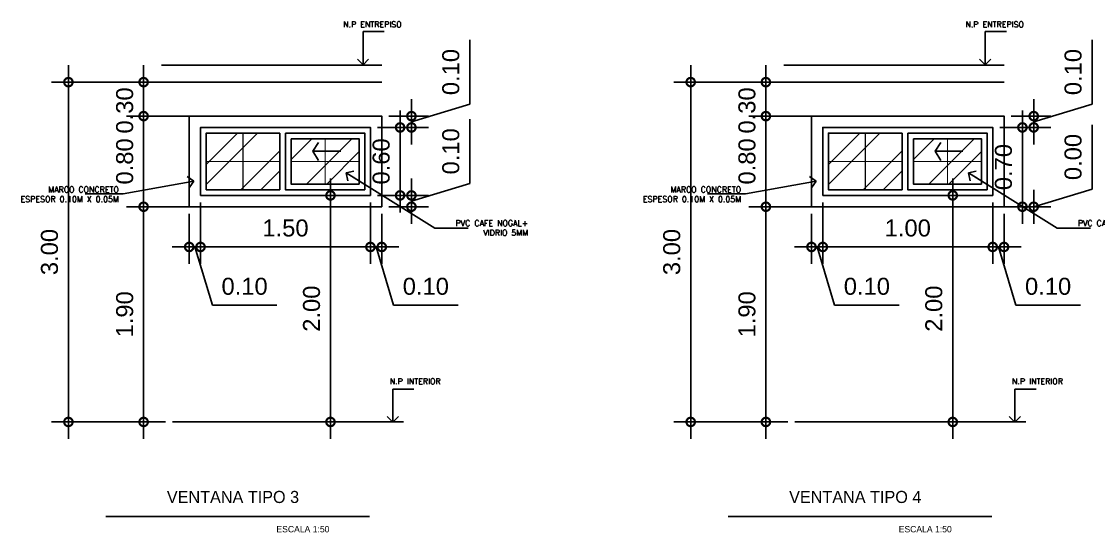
# Model space of a CAD drawing. Header units: inches. Extents: x -370 to 18, y -197 to 199.
# Drawn here: x -218.59 to -209.08, y 40.51 to 45.02 of the extents above; entities that cross this region are included whole.
import ezdxf

# ---------------------------------------------------------------- set-up
doc = ezdxf.new("R2010")
doc.units = ezdxf.units.IN
doc.header["$MEASUREMENT"] = 0
doc.header["$PDMODE"] = 34
doc.header["$PDSIZE"] = 0.2
doc.linetypes.add('DASHED2', pattern=[0.375, 0.25, -0.125])
doc.layers.add('CAJETIN', color=5, linetype='DASHED2')
doc.layers.add('ventanas', color=1, linetype='Continuous')
doc.styles.add('ARIAL', font='arial.ttf', dxfattribs={"height": 0.14})
doc.styles.add('ML', font='ARIALN.TTF')
doc.styles.add('NT_25', font='romans.shx', dxfattribs={"height": 0.0509})
doc.styles.get("Standard").update_dxf_attribs({"font": 'arial.ttf'})
doc.dimstyles.new('DD_20 G', dxfattribs={"dimtxt": 0.08, "dimasz": 0.1, "dimexe": 0.08, "dimexo": 0.04, "dimgap": 0.02, "dimtad": 1, "dimzin": 0, "dimdsep": 46, "dimtxsty": 'ML', "dimblk": 'DOTSMALL', "dimcen": 0.09, "dimdle": 0.08, "dimclrd": 1, "dimclre": 1, "dimclrt": 2, "dimadec": 0, "dimazin": 0, "dimtfac": 1, "dimtofl": 0, "dimtmove": 2, "dimatfit": 3, "dimldrblk": 'OPEN90', "dimfxl": 1, "dimtolj": 1, "dimtzin": 0, "dimarcsym": 0})
doc.dimstyles.new('E100', dxfattribs={"dimtxt": 0.15, "dimasz": 0.15, "dimexe": 0.15, "dimexo": 0.0625, "dimgap": 0.09, "dimtad": 1, "dimzin": 0, "dimdsep": 46, "dimtxsty": 'Standard', "dimblk": 'DOTSMALL', "dimcen": 0.09, "dimdle": 0.15, "dimclrd": 1, "dimclre": 1, "dimclrt": 2, "dimazin": 0, "dimtfac": 1, "dimtofl": 0, "dimtmove": 1, "dimatfit": 1, "dimldrblk": 'OPEN90', "dimfxl": 1, "dimtolj": 1, "dimtzin": 0, "dimarcsym": 0})
pattern_1 = [(45, (-5.83057, -2.32377), (-0.26516504, 0.26516504), []), (45, (-5.6538, -2.32377), (-0.26516504, 0.26516504), [])]
pattern_2 = [(45, (-0.33704, -2.32377), (-0.26516504, 0.26516504), []), (45, (-0.16026, -2.32377), (-0.26516504, 0.26516504), [])]

# ---------------------------------------------------------------- blocks, each defined once
blk = doc.blocks.new('_DotSmall')
at = {"color": 0, "linetype": 'ByBlock', "const_width": 0.5}
blk.add_lwpolyline([(-0.0625, 0, 1), (0.0625, 0, 1)], format="xyb", close=True, dxfattribs=at)
blk = doc.blocks.new('_Open90')
at = {"color": 0, "linetype": 'ByBlock', "lineweight": -2}
for p, q in [((0, 0), (-1, 0)), ((-0.5, 0.5), (0, 0)), ((0, 0), (-0.5, -0.5))]:
    blk.add_line(p, q, dxfattribs=at)
blk = doc.blocks.new('*D442')
at = {"color": 1, "lineweight": -2, "transparency": 16777216}
for p, q in [((-217.5087, 41.337), (-217.5087, 43.537)), ((-217.0687, 43.387), (-217.6587, 43.387)), ((-217.3147, 41.487), (-217.6587, 41.487))]:
    blk.add_line(p, q, dxfattribs=at)
at = {"layer": 'DEFPOINTS', "color": 0, "transparency": 16777216}
for p in [(-217.5087, 43.387), (-217.0062, 43.387), (-217.2522, 41.487)]:
    blk.add_point(p, dxfattribs=at)
at = {"color": 1, "lineweight": -2, "transparency": 16777216, "xscale": 0.15, "yscale": 0.15, "zscale": 0.15}
for p, rotation in [((-217.5087, 43.387), 90), ((-217.5087, 41.487), 270)]:
    blk.add_blockref('_DotSmall', p, dxfattribs=dict(at, rotation=rotation))
at = {"color": 2, "transparency": 16777216, "insert": (-217.6752, 42.437), "char_height": 0.15, "attachment_point": 5, "rotation": 90}
blk.add_mtext('\\A1;1.90', dxfattribs=at)
blk = doc.blocks.new('*D443')
at = {"color": 1, "lineweight": -2, "transparency": 16777216}
for p, q in [((-217.5087, 43.237), (-217.5087, 44.337)), ((-217.0687, 44.187), (-217.6587, 44.187)), ((-217.0687, 43.387), (-217.6587, 43.387))]:
    blk.add_line(p, q, dxfattribs=at)
at = {"layer": 'DEFPOINTS', "color": 0, "transparency": 16777216}
for p in [(-217.5087, 44.187), (-217.0062, 44.187), (-217.0062, 43.387)]:
    blk.add_point(p, dxfattribs=at)
at = {"color": 1, "lineweight": -2, "transparency": 16777216, "xscale": 0.15, "yscale": 0.15, "zscale": 0.15}
for p, rotation in [((-217.5087, 44.187), 90), ((-217.5087, 43.387), 270)]:
    blk.add_blockref('_DotSmall', p, dxfattribs=dict(at, rotation=rotation))
at = {"color": 2, "transparency": 16777216, "insert": (-217.6752, 43.787), "char_height": 0.15, "attachment_point": 5, "rotation": 90}
blk.add_mtext('\\A1;0.80', dxfattribs=at)
blk = doc.blocks.new('*D444')
at = {"color": 1, "lineweight": -2, "transparency": 16777216}
for p, q in [((-217.5087, 44.037), (-217.5087, 44.637)), ((-217.1687, 44.487), (-217.6587, 44.487)), ((-217.0687, 44.187), (-217.6587, 44.187))]:
    blk.add_line(p, q, dxfattribs=at)
at = {"layer": 'DEFPOINTS', "color": 0, "transparency": 16777216}
for p in [(-217.5087, 44.487), (-217.1062, 44.487), (-217.0062, 44.187)]:
    blk.add_point(p, dxfattribs=at)
at = {"color": 1, "lineweight": -2, "transparency": 16777216, "xscale": 0.15, "yscale": 0.15, "zscale": 0.15}
for p, rotation in [((-217.5087, 44.487), 90), ((-217.5087, 44.187), 270)]:
    blk.add_blockref('_DotSmall', p, dxfattribs=dict(at, rotation=rotation))
at = {"color": 2, "transparency": 16777216, "insert": (-217.6753, 44.237), "char_height": 0.15, "attachment_point": 5, "rotation": 90}
blk.add_mtext('\\A1;0.30', dxfattribs=at)
blk = doc.blocks.new('*D445')
at = {"color": 1, "lineweight": -2, "transparency": 16777216}
for p, q in [((-218.1726, 41.337), (-218.1726, 44.637)), ((-217.3147, 44.487), (-218.3226, 44.487)), ((-217.3147, 41.487), (-218.3226, 41.487))]:
    blk.add_line(p, q, dxfattribs=at)
at = {"layer": 'DEFPOINTS', "color": 0, "transparency": 16777216}
for p in [(-218.1726, 44.487), (-217.2522, 44.487), (-217.2522, 41.487)]:
    blk.add_point(p, dxfattribs=at)
at = {"color": 1, "lineweight": -2, "transparency": 16777216, "xscale": 0.15, "yscale": 0.15, "zscale": 0.15}
for p, rotation in [((-218.1726, 44.487), 90), ((-218.1726, 41.487), 270)]:
    blk.add_blockref('_DotSmall', p, dxfattribs=dict(at, rotation=rotation))
at = {"color": 2, "transparency": 16777216, "insert": (-218.3392, 42.987), "char_height": 0.15, "attachment_point": 5, "rotation": 90}
blk.add_mtext('\\A1;3.00', dxfattribs=at)
blk = doc.blocks.new('*D446')
at = {"color": 1, "lineweight": -2, "transparency": 16777216}
for p, q in [((-217.0062, 43.4245), (-217.0062, 42.8819)), ((-215.5062, 43.4245), (-215.5062, 42.8819)), ((-217.1562, 43.0319), (-215.3562, 43.0319))]:
    blk.add_line(p, q, dxfattribs=at)
at = {"layer": 'DEFPOINTS', "color": 0, "transparency": 16777216}
for p in [(-217.0062, 43.487), (-215.5062, 43.487), (-215.5062, 43.0319)]:
    blk.add_point(p, dxfattribs=at)
at = {"color": 1, "lineweight": -2, "transparency": 16777216, "xscale": 0.15, "yscale": 0.15, "zscale": 0.15, "rotation": 180}
blk.add_blockref('_DotSmall', (-217.0062, 43.0319), dxfattribs=at)
at = {"color": 1, "lineweight": -2, "transparency": 16777216, "xscale": 0.15, "yscale": 0.15, "zscale": 0.15}
blk.add_blockref('_DotSmall', (-215.5062, 43.0319), dxfattribs=at)
at = {"color": 2, "transparency": 16777216, "insert": (-216.2562, 43.1985), "char_height": 0.15, "attachment_point": 5}
blk.add_mtext('\\A1;1.50', dxfattribs=at)
blk = doc.blocks.new('*D447')
at = {"color": 1, "lineweight": -2, "transparency": 16777216}
for p, q in [((-215.5062, 43.4245), (-215.5062, 42.8819)), ((-215.4062, 43.3245), (-215.4062, 42.8819)), ((-215.5062, 43.0319), (-215.6562, 43.0319)), ((-215.5062, 43.0319), (-215.4062, 43.0319)), ((-215.4562, 43.0319), (-215.3017, 42.5171)), ((-215.4062, 43.0319), (-215.2562, 43.0319)), ((-215.3017, 42.5171), (-214.7326, 42.5171))]:
    blk.add_line(p, q, dxfattribs=at)
at = {"layer": 'DEFPOINTS', "color": 0, "transparency": 16777216}
for p in [(-215.5062, 43.487), (-215.4062, 43.387), (-215.4062, 43.0319)]:
    blk.add_point(p, dxfattribs=at)
at = {"color": 1, "lineweight": -2, "transparency": 16777216, "xscale": 0.15, "yscale": 0.15, "zscale": 0.15}
blk.add_blockref('_DotSmall', (-215.5062, 43.0319), dxfattribs=at)
at = {"color": 1, "lineweight": -2, "transparency": 16777216, "xscale": 0.15, "yscale": 0.15, "zscale": 0.15, "rotation": 180}
blk.add_blockref('_DotSmall', (-215.4062, 43.0319), dxfattribs=at)
at = {"color": 2, "transparency": 16777216, "insert": (-215.0172, 42.6837), "char_height": 0.15, "attachment_point": 5}
blk.add_mtext('\\A1;0.10', dxfattribs=at)
blk = doc.blocks.new('*D448')
at = {"color": 1, "lineweight": -2, "transparency": 16777216}
for p, q in [((-217.0062, 43.4245), (-217.0062, 42.8819)), ((-217.1062, 43.3245), (-217.1062, 42.8819)), ((-217.1062, 43.0319), (-217.2562, 43.0319)), ((-217.0062, 43.0319), (-217.1062, 43.0319)), ((-217.0562, 43.0319), (-216.9017, 42.5171)), ((-217.0062, 43.0319), (-216.8562, 43.0319)), ((-216.9017, 42.5171), (-216.3326, 42.5171))]:
    blk.add_line(p, q, dxfattribs=at)
at = {"layer": 'DEFPOINTS', "color": 0, "transparency": 16777216}
for p in [(-217.0062, 43.487), (-217.1062, 43.387), (-217.1062, 43.0319)]:
    blk.add_point(p, dxfattribs=at)
at = {"color": 1, "lineweight": -2, "transparency": 16777216, "xscale": 0.15, "yscale": 0.15, "zscale": 0.15}
blk.add_blockref('_DotSmall', (-217.1062, 43.0319), dxfattribs=at)
at = {"color": 1, "lineweight": -2, "transparency": 16777216, "xscale": 0.15, "yscale": 0.15, "zscale": 0.15, "rotation": 180}
blk.add_blockref('_DotSmall', (-217.0062, 43.0319), dxfattribs=at)
at = {"color": 2, "transparency": 16777216, "insert": (-216.6172, 42.6837), "char_height": 0.15, "attachment_point": 5}
blk.add_mtext('\\A1;0.10', dxfattribs=at)
blk = doc.blocks.new('*D449')
at = {"color": 1, "lineweight": -2, "transparency": 16777216}
for p, q in [((-214.6295, 43.5914), (-214.6295, 44.1605)), ((-215.1443, 43.487), (-215.1443, 43.637)), ((-215.1443, 43.437), (-214.6295, 43.5914)), ((-215.4437, 43.487), (-214.9943, 43.487)), ((-215.1443, 43.387), (-215.1443, 43.487)), ((-215.3437, 43.387), (-214.9943, 43.387)), ((-215.1443, 43.387), (-215.1443, 43.237))]:
    blk.add_line(p, q, dxfattribs=at)
at = {"layer": 'DEFPOINTS', "color": 0, "transparency": 16777216}
for p in [(-215.5062, 43.487), (-215.1443, 43.487), (-215.4062, 43.387)]:
    blk.add_point(p, dxfattribs=at)
at = {"color": 1, "lineweight": -2, "transparency": 16777216, "xscale": 0.15, "yscale": 0.15, "zscale": 0.15}
for p, rotation in [((-215.1443, 43.487), 270), ((-215.1443, 43.387), 90)]:
    blk.add_blockref('_DotSmall', p, dxfattribs=dict(at, rotation=rotation))
at = {"color": 2, "transparency": 16777216, "insert": (-214.7961, 43.8759), "char_height": 0.15, "attachment_point": 5, "rotation": 90}
blk.add_mtext('\\A1;0.10', dxfattribs=at)
blk = doc.blocks.new('*D450')
at = {"color": 1, "lineweight": -2, "transparency": 16777216}
for p, q in [((-215.2443, 43.337), (-215.2443, 44.237)), ((-215.4437, 44.087), (-215.0943, 44.087)), ((-215.4437, 43.487), (-215.0943, 43.487))]:
    blk.add_line(p, q, dxfattribs=at)
at = {"layer": 'DEFPOINTS', "color": 0, "transparency": 16777216}
for p in [(-215.5062, 44.087), (-215.2443, 44.087), (-215.5062, 43.487)]:
    blk.add_point(p, dxfattribs=at)
at = {"color": 1, "lineweight": -2, "transparency": 16777216, "xscale": 0.15, "yscale": 0.15, "zscale": 0.15}
for p, rotation in [((-215.2443, 44.087), 90), ((-215.2443, 43.487), 270)]:
    blk.add_blockref('_DotSmall', p, dxfattribs=dict(at, rotation=rotation))
at = {"color": 2, "transparency": 16777216, "insert": (-215.4109, 43.787), "char_height": 0.15, "attachment_point": 5, "rotation": 90}
blk.add_mtext('\\A1;0.60', dxfattribs=at)
blk = doc.blocks.new('*D451')
at = {"color": 1, "lineweight": -2, "transparency": 16777216}
for p, q in [((-214.6295, 44.2914), (-214.6295, 44.8605)), ((-215.1443, 44.187), (-215.1443, 44.337)), ((-215.1443, 44.137), (-214.6295, 44.2914)), ((-215.3437, 44.187), (-214.9943, 44.187)), ((-215.1443, 44.087), (-215.1443, 44.187)), ((-215.4437, 44.087), (-214.9943, 44.087)), ((-215.1443, 44.087), (-215.1443, 43.937))]:
    blk.add_line(p, q, dxfattribs=at)
at = {"layer": 'DEFPOINTS', "color": 0, "transparency": 16777216}
for p in [(-215.4062, 44.187), (-215.1443, 44.187), (-215.5062, 44.087)]:
    blk.add_point(p, dxfattribs=at)
at = {"color": 1, "lineweight": -2, "transparency": 16777216, "xscale": 0.15, "yscale": 0.15, "zscale": 0.15}
for p, rotation in [((-215.1443, 44.187), 270), ((-215.1443, 44.087), 90)]:
    blk.add_blockref('_DotSmall', p, dxfattribs=dict(at, rotation=rotation))
at = {"color": 2, "transparency": 16777216, "insert": (-214.7961, 44.5759), "char_height": 0.15, "attachment_point": 5, "rotation": 90}
blk.add_mtext('\\A1;0.10', dxfattribs=at)
blk = doc.blocks.new('*D452')
at = {"color": 1, "lineweight": -2, "transparency": 16777216}
for p, q in [((-215.859, 43.637), (-215.859, 41.337)), ((-215.8437, 43.487), (-215.709, 43.487)), ((-215.8437, 41.487), (-215.709, 41.487))]:
    blk.add_line(p, q, dxfattribs=at)
at = {"layer": 'DEFPOINTS', "color": 0, "transparency": 16777216}
for p in [(-215.9062, 43.487), (-215.9062, 41.487), (-215.859, 41.487)]:
    blk.add_point(p, dxfattribs=at)
at = {"color": 1, "lineweight": -2, "transparency": 16777216, "xscale": 0.15, "yscale": 0.15, "zscale": 0.15}
for p, rotation in [((-215.859, 43.487), 90), ((-215.859, 41.487), 270)]:
    blk.add_blockref('_DotSmall', p, dxfattribs=dict(at, rotation=rotation))
at = {"color": 2, "transparency": 16777216, "insert": (-216.0256, 42.487), "char_height": 0.15, "attachment_point": 5, "rotation": 90}
blk.add_mtext('\\A1;2.00', dxfattribs=at)
blk = doc.blocks.new('*D462')
at = {"color": 1, "lineweight": -2, "transparency": 16777216}
for p, q in [((-212.0151, 41.337), (-212.0151, 43.537)), ((-211.5751, 43.387), (-212.1651, 43.387)), ((-211.8211, 41.487), (-212.1651, 41.487))]:
    blk.add_line(p, q, dxfattribs=at)
at = {"layer": 'DEFPOINTS', "color": 0, "transparency": 16777216}
for p in [(-212.0151, 43.387), (-211.5126, 43.387), (-211.7586, 41.487)]:
    blk.add_point(p, dxfattribs=at)
at = {"color": 1, "lineweight": -2, "transparency": 16777216, "xscale": 0.15, "yscale": 0.15, "zscale": 0.15}
for p, rotation in [((-212.0151, 43.387), 90), ((-212.0151, 41.487), 270)]:
    blk.add_blockref('_DotSmall', p, dxfattribs=dict(at, rotation=rotation))
at = {"color": 2, "transparency": 16777216, "insert": (-212.1817, 42.437), "char_height": 0.15, "attachment_point": 5, "rotation": 90}
blk.add_mtext('\\A1;1.90', dxfattribs=at)
blk = doc.blocks.new('*D453')
at = {"color": 1, "lineweight": -2, "transparency": 16777216}
for p, q in [((-212.0151, 43.237), (-212.0151, 44.337)), ((-211.5751, 44.187), (-212.1651, 44.187)), ((-211.5751, 43.387), (-212.1651, 43.387))]:
    blk.add_line(p, q, dxfattribs=at)
at = {"layer": 'DEFPOINTS', "color": 0, "transparency": 16777216}
for p in [(-212.0151, 44.187), (-211.5126, 44.187), (-211.5126, 43.387)]:
    blk.add_point(p, dxfattribs=at)
at = {"color": 1, "lineweight": -2, "transparency": 16777216, "xscale": 0.15, "yscale": 0.15, "zscale": 0.15}
for p, rotation in [((-212.0151, 44.187), 90), ((-212.0151, 43.387), 270)]:
    blk.add_blockref('_DotSmall', p, dxfattribs=dict(at, rotation=rotation))
at = {"color": 2, "transparency": 16777216, "insert": (-212.1817, 43.787), "char_height": 0.15, "attachment_point": 5, "rotation": 90}
blk.add_mtext('\\A1;0.80', dxfattribs=at)
blk = doc.blocks.new('*D454')
at = {"color": 1, "lineweight": -2, "transparency": 16777216}
for p, q in [((-212.0151, 44.037), (-212.0151, 44.637)), ((-211.6751, 44.487), (-212.1651, 44.487)), ((-211.5751, 44.187), (-212.1651, 44.187))]:
    blk.add_line(p, q, dxfattribs=at)
at = {"layer": 'DEFPOINTS', "color": 0, "transparency": 16777216}
for p in [(-212.0151, 44.487), (-211.6126, 44.487), (-211.5126, 44.187)]:
    blk.add_point(p, dxfattribs=at)
at = {"color": 1, "lineweight": -2, "transparency": 16777216, "xscale": 0.15, "yscale": 0.15, "zscale": 0.15}
for p, rotation in [((-212.0151, 44.487), 90), ((-212.0151, 44.187), 270)]:
    blk.add_blockref('_DotSmall', p, dxfattribs=dict(at, rotation=rotation))
at = {"color": 2, "transparency": 16777216, "insert": (-212.1818, 44.237), "char_height": 0.15, "attachment_point": 5, "rotation": 90}
blk.add_mtext('\\A1;0.30', dxfattribs=at)
blk = doc.blocks.new('*D455')
at = {"color": 1, "lineweight": -2, "transparency": 16777216}
for p, q in [((-212.679, 41.337), (-212.679, 44.637)), ((-211.8211, 44.487), (-212.829, 44.487)), ((-211.8211, 41.487), (-212.829, 41.487))]:
    blk.add_line(p, q, dxfattribs=at)
at = {"layer": 'DEFPOINTS', "color": 0, "transparency": 16777216}
for p in [(-212.679, 44.487), (-211.7586, 44.487), (-211.7586, 41.487)]:
    blk.add_point(p, dxfattribs=at)
at = {"color": 1, "lineweight": -2, "transparency": 16777216, "xscale": 0.15, "yscale": 0.15, "zscale": 0.15}
for p, rotation in [((-212.679, 44.487), 90), ((-212.679, 41.487), 270)]:
    blk.add_blockref('_DotSmall', p, dxfattribs=dict(at, rotation=rotation))
at = {"color": 2, "transparency": 16777216, "insert": (-212.8457, 42.987), "char_height": 0.15, "attachment_point": 5, "rotation": 90}
blk.add_mtext('\\A1;3.00', dxfattribs=at)
blk = doc.blocks.new('*D456')
at = {"color": 1, "lineweight": -2, "transparency": 16777216}
for p, q in [((-211.5126, 43.4245), (-211.5126, 42.8819)), ((-210.0126, 43.4245), (-210.0126, 42.8819)), ((-211.6626, 43.0319), (-209.8626, 43.0319))]:
    blk.add_line(p, q, dxfattribs=at)
at = {"layer": 'DEFPOINTS', "color": 0, "transparency": 16777216}
for p in [(-211.5126, 43.487), (-210.0126, 43.487), (-210.0126, 43.0319)]:
    blk.add_point(p, dxfattribs=at)
at = {"color": 1, "lineweight": -2, "transparency": 16777216, "xscale": 0.15, "yscale": 0.15, "zscale": 0.15, "rotation": 180}
blk.add_blockref('_DotSmall', (-211.5126, 43.0319), dxfattribs=at)
at = {"color": 1, "lineweight": -2, "transparency": 16777216, "xscale": 0.15, "yscale": 0.15, "zscale": 0.15}
blk.add_blockref('_DotSmall', (-210.0126, 43.0319), dxfattribs=at)
at = {"color": 2, "transparency": 16777216, "insert": (-210.7626, 43.1985), "char_height": 0.15, "attachment_point": 5}
blk.add_mtext('\\A1;1.00', dxfattribs=at)
blk = doc.blocks.new('*D457')
at = {"color": 1, "lineweight": -2, "transparency": 16777216}
for p, q in [((-210.0126, 43.4245), (-210.0126, 42.8819)), ((-209.9126, 43.3245), (-209.9126, 42.8819)), ((-210.0126, 43.0319), (-210.1626, 43.0319)), ((-210.0126, 43.0319), (-209.9126, 43.0319)), ((-209.9626, 43.0319), (-209.8082, 42.5171)), ((-209.9126, 43.0319), (-209.7626, 43.0319)), ((-209.8082, 42.5171), (-209.2391, 42.5171))]:
    blk.add_line(p, q, dxfattribs=at)
at = {"layer": 'DEFPOINTS', "color": 0, "transparency": 16777216}
for p in [(-210.0126, 43.487), (-209.9126, 43.387), (-209.9126, 43.0319)]:
    blk.add_point(p, dxfattribs=at)
at = {"color": 1, "lineweight": -2, "transparency": 16777216, "xscale": 0.15, "yscale": 0.15, "zscale": 0.15}
blk.add_blockref('_DotSmall', (-210.0126, 43.0319), dxfattribs=at)
at = {"color": 1, "lineweight": -2, "transparency": 16777216, "xscale": 0.15, "yscale": 0.15, "zscale": 0.15, "rotation": 180}
blk.add_blockref('_DotSmall', (-209.9126, 43.0319), dxfattribs=at)
at = {"color": 2, "transparency": 16777216, "insert": (-209.5236, 42.6837), "char_height": 0.15, "attachment_point": 5}
blk.add_mtext('\\A1;0.10', dxfattribs=at)
blk = doc.blocks.new('*D458')
at = {"color": 1, "lineweight": -2, "transparency": 16777216}
for p, q in [((-211.5126, 43.4245), (-211.5126, 42.8819)), ((-211.6126, 43.3245), (-211.6126, 42.8819)), ((-211.6126, 43.0319), (-211.7626, 43.0319)), ((-211.5126, 43.0319), (-211.6126, 43.0319)), ((-211.5626, 43.0319), (-211.4082, 42.5171)), ((-211.5126, 43.0319), (-211.3626, 43.0319)), ((-211.4082, 42.5171), (-210.8391, 42.5171))]:
    blk.add_line(p, q, dxfattribs=at)
at = {"layer": 'DEFPOINTS', "color": 0, "transparency": 16777216}
for p in [(-211.5126, 43.487), (-211.6126, 43.387), (-211.6126, 43.0319)]:
    blk.add_point(p, dxfattribs=at)
at = {"color": 1, "lineweight": -2, "transparency": 16777216, "xscale": 0.15, "yscale": 0.15, "zscale": 0.15}
blk.add_blockref('_DotSmall', (-211.6126, 43.0319), dxfattribs=at)
at = {"color": 1, "lineweight": -2, "transparency": 16777216, "xscale": 0.15, "yscale": 0.15, "zscale": 0.15, "rotation": 180}
blk.add_blockref('_DotSmall', (-211.5126, 43.0319), dxfattribs=at)
at = {"color": 2, "transparency": 16777216, "insert": (-211.1236, 42.6837), "char_height": 0.15, "attachment_point": 5}
blk.add_mtext('\\A1;0.10', dxfattribs=at)
blk = doc.blocks.new('*D459')
at = {"color": 1, "lineweight": -2, "transparency": 16777216}
for p, q in [((-209.136, 43.5414), (-209.136, 44.1105)), ((-209.6507, 43.387), (-209.136, 43.5414)), ((-209.6507, 43.387), (-209.6507, 43.537)), ((-209.9501, 43.387), (-209.5007, 43.387)), ((-209.8501, 43.387), (-209.5007, 43.387)), ((-209.6507, 43.387), (-209.6507, 43.237))]:
    blk.add_line(p, q, dxfattribs=at)
at = {"layer": 'DEFPOINTS', "color": 0, "transparency": 16777216}
for p in [(-210.0126, 43.387), (-209.9126, 43.387), (-209.6507, 43.387)]:
    blk.add_point(p, dxfattribs=at)
at = {"color": 1, "lineweight": -2, "transparency": 16777216, "xscale": 0.15, "yscale": 0.15, "zscale": 0.15}
for rotation in [90, 270]:
    blk.add_blockref('_DotSmall', (-209.6507, 43.387), dxfattribs=dict(at, rotation=rotation))
at = {"color": 2, "transparency": 16777216, "insert": (-209.3026, 43.8259), "char_height": 0.15, "attachment_point": 5, "rotation": 90}
blk.add_mtext('\\A1;0.00', dxfattribs=at)
blk = doc.blocks.new('*D460')
at = {"color": 1, "lineweight": -2, "transparency": 16777216}
for p, q in [((-209.7507, 43.237), (-209.7507, 44.237)), ((-209.9501, 44.087), (-209.6007, 44.087)), ((-209.9501, 43.387), (-209.6007, 43.387))]:
    blk.add_line(p, q, dxfattribs=at)
at = {"layer": 'DEFPOINTS', "color": 0, "transparency": 16777216}
for p in [(-210.0126, 44.087), (-209.7507, 44.087), (-210.0126, 43.387)]:
    blk.add_point(p, dxfattribs=at)
at = {"color": 1, "lineweight": -2, "transparency": 16777216, "xscale": 0.15, "yscale": 0.15, "zscale": 0.15}
for p, rotation in [((-209.7507, 44.087), 90), ((-209.7507, 43.387), 270)]:
    blk.add_blockref('_DotSmall', p, dxfattribs=dict(at, rotation=rotation))
at = {"color": 2, "transparency": 16777216, "insert": (-209.9173, 43.737), "char_height": 0.15, "attachment_point": 5, "rotation": 90}
blk.add_mtext('\\A1;0.70', dxfattribs=at)
blk = doc.blocks.new('*D461')
at = {"color": 1, "lineweight": -2, "transparency": 16777216}
for p, q in [((-209.136, 44.2914), (-209.136, 44.8605)), ((-209.6507, 44.187), (-209.6507, 44.337)), ((-209.6507, 44.137), (-209.136, 44.2914)), ((-209.8501, 44.187), (-209.5007, 44.187)), ((-209.6507, 44.087), (-209.6507, 44.187)), ((-209.9501, 44.087), (-209.5007, 44.087)), ((-209.6507, 44.087), (-209.6507, 43.937))]:
    blk.add_line(p, q, dxfattribs=at)
at = {"layer": 'DEFPOINTS', "color": 0, "transparency": 16777216}
for p in [(-209.9126, 44.187), (-209.6507, 44.187), (-210.0126, 44.087)]:
    blk.add_point(p, dxfattribs=at)
at = {"color": 1, "lineweight": -2, "transparency": 16777216, "xscale": 0.15, "yscale": 0.15, "zscale": 0.15}
for p, rotation in [((-209.6507, 44.187), 270), ((-209.6507, 44.087), 90)]:
    blk.add_blockref('_DotSmall', p, dxfattribs=dict(at, rotation=rotation))
at = {"color": 2, "transparency": 16777216, "insert": (-209.3026, 44.5759), "char_height": 0.15, "attachment_point": 5, "rotation": 90}
blk.add_mtext('\\A1;0.10', dxfattribs=at)
blk = doc.blocks.new('*D463')
at = {"color": 1, "lineweight": -2, "transparency": 16777216}
for p, q in [((-210.3655, 43.637), (-210.3655, 41.337)), ((-210.3501, 43.487), (-210.2155, 43.487)), ((-210.3501, 41.487), (-210.2155, 41.487))]:
    blk.add_line(p, q, dxfattribs=at)
at = {"layer": 'DEFPOINTS', "color": 0, "transparency": 16777216}
for p in [(-210.4126, 43.487), (-210.4126, 41.487), (-210.3655, 41.487)]:
    blk.add_point(p, dxfattribs=at)
at = {"color": 1, "lineweight": -2, "transparency": 16777216, "xscale": 0.15, "yscale": 0.15, "zscale": 0.15}
for p, rotation in [((-210.3655, 43.487), 90), ((-210.3655, 41.487), 270)]:
    blk.add_blockref('_DotSmall', p, dxfattribs=dict(at, rotation=rotation))
at = {"color": 2, "transparency": 16777216, "insert": (-210.5321, 42.487), "char_height": 0.15, "attachment_point": 5, "rotation": 90}
blk.add_mtext('\\A1;2.00', dxfattribs=at)

msp = doc.modelspace()

# ---------------------------------------------------------------- hatches: boundary and pattern name
at = {"transparency": 33554610}
h = msp.add_hatch(dxfattribs=at)
h.set_pattern_fill('ANSI32', color=8)
h.set_pattern_definition(pattern_1)
h.paths.add_polyline_path([(-216.30616, 44.03696), (-216.95616, 44.03696), (-216.95616, 43.53696), (-216.30616, 43.53696)])
h = msp.add_hatch(dxfattribs=at)
h.set_pattern_fill('ANSI32', color=8)
h.set_pattern_definition(pattern_2)
h.paths.add_polyline_path([(-210.81262, 44.03696), (-211.46262, 44.03696), (-211.46262, 43.53696), (-210.81262, 43.53696)])
h = msp.add_hatch(dxfattribs=at)
h.set_pattern_fill('ANSI32', color=8)
h.set_pattern_definition(pattern_1)
h.paths.add_polyline_path([(-216.20616, 43.98696), (-215.60616, 43.98696), (-215.60616, 43.58696), (-216.20616, 43.58696)])
h = msp.add_hatch(dxfattribs=at)
h.set_pattern_fill('ANSI32', color=8)
h.set_pattern_definition(pattern_2)
h.paths.add_polyline_path([(-210.71262, 43.98696), (-210.11262, 43.98696), (-210.11262, 43.58696), (-210.71262, 43.58696)])

# ---------------------------------------------------------------- linework, layer by layer
at = {"color": 4}
for p, q in [((-215.40616, 44.63696), (-217.35052, 44.63696)), ((-209.91262, 44.63696), (-211.85699, 44.63696)), ((-215.21468, 41.48696), (-217.25216, 41.48696)), ((-209.72115, 41.48696), (-211.75863, 41.48696))]:
    msp.add_line(p, q, dxfattribs=at)
at = {"color": 8}
for p, q in [((-215.40616, 44.48696), (-217.35052, 44.48696)), ((-209.91262, 44.48696), (-211.85699, 44.48696))]:
    msp.add_line(p, q, dxfattribs=at)
for p, q in [((-216.25616, 44.03696), (-216.25616, 43.53696)), ((-210.76262, 44.03696), (-210.76262, 43.53696))]:
    msp.add_line(p, q)
at = {"color": 2}
for p, q in [((-217.8431, 40.65123), (-215.5139, 40.65089)), ((-212.34956, 40.65123), (-210.02036, 40.65089))]:
    msp.add_line(p, q, dxfattribs=at)
at = {"color": 3}
for points in [[(-217.10616, 43.38696), (-215.40616, 43.38696), (-215.40616, 44.18696), (-217.10616, 44.18696)], [(-211.61262, 43.38696), (-209.91262, 43.38696), (-209.91262, 44.18696), (-211.61262, 44.18696)], [(-217.00616, 43.48696), (-215.50616, 43.48696), (-215.50616, 44.08696), (-217.00616, 44.08696)], [(-211.51262, 43.48696), (-210.01262, 43.48696), (-210.01262, 44.08696), (-211.51262, 44.08696)]]:
    msp.add_lwpolyline(points, close=True, dxfattribs=at)
at = {"color": 2}
for points in [[(-216.30616, 44.03696), (-216.95616, 44.03696), (-216.95616, 43.53696), (-216.30616, 43.53696), (-216.30616, 44.03696)], [(-216.25616, 43.53696), (-215.55616, 43.53696), (-215.55616, 44.03696), (-216.25616, 44.03696)], [(-210.81262, 44.03696), (-211.46262, 44.03696), (-211.46262, 43.53696), (-210.81262, 43.53696), (-210.81262, 44.03696)], [(-210.76262, 43.53696), (-210.06262, 43.53696), (-210.06262, 44.03696), (-210.76262, 44.03696)]]:
    msp.add_lwpolyline(points, dxfattribs=at)
at = {"const_width": 0.01}
for points in [[(-216.63116, 44.03696), (-216.63116, 43.53696)], [(-211.13762, 44.03696), (-211.13762, 43.53696)], [(-215.90616, 43.98696), (-215.90616, 43.58696)], [(-210.41262, 43.98696), (-210.41262, 43.58696)], [(-216.95616, 43.78696), (-216.30616, 43.78696)], [(-216.20616, 43.78696), (-215.60616, 43.78696)], [(-211.46262, 43.78696), (-210.81262, 43.78696)], [(-210.71262, 43.78696), (-210.11262, 43.78696)]]:
    msp.add_lwpolyline(points, dxfattribs=at)
at = {"color": 2}
for points in [[(-216.25616, 44.03696), (-215.55616, 44.03696), (-215.55616, 43.53696), (-216.25616, 43.53696)], [(-210.76262, 44.03696), (-210.06262, 44.03696), (-210.06262, 43.53696), (-210.76262, 43.53696)], [(-216.20616, 43.98696), (-215.60616, 43.98696), (-215.60616, 43.58696), (-216.20616, 43.58696)], [(-210.71262, 43.98696), (-210.11262, 43.98696), (-210.11262, 43.58696), (-210.71262, 43.58696)]]:
    msp.add_lwpolyline(points, close=True, dxfattribs=at)
at = {"color": 1}
for points in [[(-215.96528, 43.95284), (-216.01536, 43.87882), (-215.96327, 43.7948)], [(-210.47174, 43.95284), (-210.52182, 43.87882), (-210.46974, 43.7948)], [(-216.01536, 43.87882), (-215.76895, 43.87882)], [(-210.52182, 43.87882), (-210.27542, 43.87882)]]:
    msp.add_lwpolyline(points, dxfattribs=at)

# ---------------------------------------------------------------- texts
at = {"layer": 'CAJETIN', "color": 1, "char_height": 0.1068674, "attachment_point": 5, "style": 'ARIAL'}
for s, insert in [('{\\fBankGothic Lt BT|b0|i0|c0|p34;\\C3;VENTANA TIPO 3}', (-216.71965, 40.82413)), ('{\\fBankGothic Lt BT|b0|i0|c0|p34;\\C3;VENTANA TIPO 4}', (-211.22611, 40.82413))]:
    msp.add_mtext(s, dxfattribs=dict(at, insert=insert))
at = {"layer": 'CAJETIN', "color": 2, "char_height": 0.0567635, "width": 3.5512359, "attachment_point": 1, "style": 'ARIAL'}
for insert in [(-216.33624, 40.569), (-210.8427, 40.569)]:
    msp.add_mtext('{\\fBankGothic Lt BT|b0|i0|c0|p34;ESCALA 1:50}', dxfattribs=dict(at, insert=insert))
at = {"layer": 'ventanas', "color": 3, "char_height": 0.0509, "width": 1.0115409, "attachment_point": 3, "style": 'NT_25'}
for s, insert in [('N.P ENTREPISO', (-215.23017, 45.02194)), ('N.P ENTREPISO', (-209.73663, 45.02194)), ('MARCO CONCRETO ESPESOR 0.10M X 0.05M', (-217.72684, 43.56441)), ('MARCO CONCRETO ESPESOR 0.10M X 0.05M', (-212.2333, 43.56441)), ('PVC CAFE NOGAL+\\PVIDRIO 5MM', (-214.11361, 43.26741)), ('PVC CAFE NOGAL+\\PVIDRIO 5MM', (-208.62007, 43.26741)), ('N.P INTERIOR', (-214.88655, 41.87135)), ('N.P INTERIOR', (-209.39301, 41.87135))]:
    msp.add_mtext(s, dxfattribs=dict(at, insert=insert))

# ---------------------------------------------------------------- dimensions: what is measured, and where the dimension line sits
for base, p1, p2, picture, middle in [((-215.14428, 44.18696), (-215.50616, 44.08696), (-215.40616, 44.18696), '*D451', (-214.79611, 44.38139)), ((-209.65074, 44.18696), (-210.01262, 44.08696), (-209.91262, 44.18696), '*D461', (-209.30257, 44.38139)), ((-218.17259, 44.48696), (-217.25216, 41.48696), (-217.25216, 44.48696), '*D445', (-218.33922, 42.98696)), ((-212.67905, 44.48696), (-211.75863, 41.48696), (-211.75863, 44.48696), '*D455', (-212.84569, 42.98696)), ((-217.50865, 44.18696), (-217.00616, 43.38696), (-217.00616, 44.18696), '*D443', (-217.67524, 43.78696)), ((-212.01512, 44.18696), (-211.51262, 43.38696), (-211.51262, 44.18696), '*D453', (-212.1817, 43.78696)), ((-215.24428, 44.08696), (-215.50616, 43.48696), (-215.50616, 44.08696), '*D450', (-215.41087, 43.78696)), ((-209.75074, 44.08696), (-210.01262, 43.38696), (-210.01262, 44.08696), '*D460', (-209.91733, 43.73696)), ((-215.14428, 43.48696), (-215.40616, 43.38696), (-215.50616, 43.48696), '*D449', (-214.79611, 43.68139)), ((-209.6507442993, 43.3869594615), (-209.9126204295, 43.3869594615), (-210.0126204295, 43.3869594615), '*D459', (-209.302572403, 43.6313868148)), ((-215.85903, 41.48696), (-215.90616, 43.48696), (-215.90616, 41.48696), '*D452', (-216.02561, 42.48696)), ((-210.36549, 41.48696), (-210.41262, 43.48696), (-210.41262, 41.48696), '*D463', (-210.53207, 42.48696)), ((-217.50865, 43.38696), (-217.25216, 41.48696), (-217.00616, 43.38696), '*D442', (-217.67524, 42.43696)), ((-212.01512, 43.38696), (-211.75863, 41.48696), (-211.51262, 43.38696), '*D462', (-212.1817, 42.43696))]:
    dim = msp.add_linear_dim(base=base, p1=p1, p2=p2, angle=90, dimstyle='E100')
    dim.commit()
    dim.dimension.update_dxf_attribs({"geometry": picture, "text_midpoint": middle})
for base, p1, p2, picture, middle in [((-217.50865, 44.48696), (-217.00616, 44.18696), (-217.10616, 44.48696), '*D444', (-217.50865, 44.23696)), ((-212.01512, 44.48696), (-211.51262, 44.18696), (-211.61262, 44.48696), '*D454', (-212.01512, 44.23696))]:
    dim = msp.add_linear_dim(base=base, p1=p1, p2=p2, angle=90, dimstyle='E100')
    dim.commit()
    dim.dimension.update_dxf_attribs({"geometry": picture, "text_midpoint": middle, "dimtype": 160})
for base, p1, p2, picture, middle in [((-217.10616, 43.03187), (-217.00616, 43.48696), (-217.10616, 43.38696), '*D448', (-216.81173, 42.6837)), ((-215.50616, 43.03187), (-217.00616, 43.48696), (-215.50616, 43.48696), '*D446', (-216.25616, 43.19846)), ((-215.40616, 43.03187), (-215.50616, 43.48696), (-215.40616, 43.38696), '*D447', (-215.21173, 42.6837)), ((-211.61262, 43.03187), (-211.51262, 43.48696), (-211.61262, 43.38696), '*D458', (-211.31819, 42.6837)), ((-209.91262, 43.03187), (-210.01262, 43.48696), (-209.91262, 43.38696), '*D457', (-209.71819, 42.6837))]:
    dim = msp.add_linear_dim(base=base, p1=p1, p2=p2, dimstyle='E100')
    dim.commit()
    dim.dimension.update_dxf_attribs({"geometry": picture, "text_midpoint": middle})
dim = msp.add_linear_dim(base=(-210.01262, 43.03187), p1=(-211.51262, 43.48696), p2=(-210.01262, 43.48696), text='1.00', dimstyle='E100')
dim.commit()
dim.dimension.update_dxf_attribs({"geometry": '*D456', "text_midpoint": (-210.76262, 43.19846)})

# ---------------------------------------------------------------- leaders
at = {"layer": 'ventanas'}
for points in [[(-215.57185, 44.63919), (-215.57185, 44.93269), (-215.38572, 44.93269)], [(-210.07831, 44.63919), (-210.07831, 44.93269), (-209.89218, 44.93269)], [(-217.06464, 43.61256), (-217.68926, 43.50056), (-218.02508, 43.50056)], [(-215.72086, 43.686), (-214.93724, 43.19649), (-214.64275, 43.19649)], [(-211.5711, 43.61256), (-212.19572, 43.50056), (-212.53154, 43.50056)], [(-210.22732, 43.686), (-209.4437, 43.19649), (-209.14922, 43.19649)], [(-215.30975, 41.48374), (-215.30975, 41.77724), (-215.12361, 41.77724)], [(-209.81621, 41.48374), (-209.81621, 41.77724), (-209.63008, 41.77724)]]:
    msp.add_leader(points, dimstyle='DD_20 G', dxfattribs=at)

doc.saveas('drawing.dxf')
